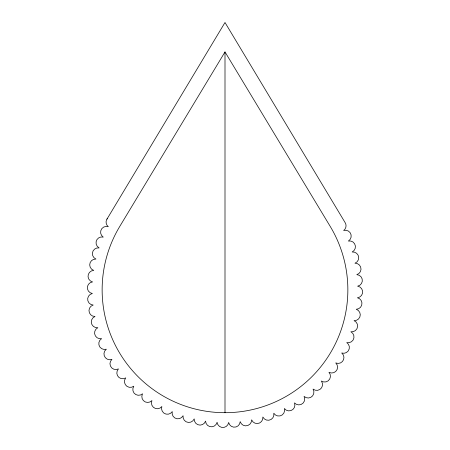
<?xml version="1.0" encoding="UTF-8"?>
<svg xmlns="http://www.w3.org/2000/svg" width="450" height="450" viewBox="0 0 450 450"><rect width="100%" height="100%" fill="white"/><g stroke="black" fill="none" stroke-linecap="round" stroke-linejoin="round"><path stroke-width="0.67" d="M107.004 219.071L225 22.5L345.037 222.474A5.833 5.833 0 0 1 343.671 230.473A5.833 5.833 0 0 1 348.396 241.042A5.833 5.833 0 0 1 352.176 251.983A5.833 5.833 0 0 1 354.994 263.211A5.833 5.833 0 0 1 356.822 274.641A5.833 5.833 0 0 1 357.643 286.189A5.833 5.833 0 0 1 357.457 297.765A5.833 5.833 0 0 1 356.265 309.279A5.833 5.833 0 0 1 354.071 320.642A5.833 5.833 0 0 1 350.893 331.774A5.833 5.833 0 0 1 346.759 342.591A5.833 5.833 0 0 1 341.702 352.997A5.833 5.833 0 0 1 335.751 362.931A5.833 5.833 0 0 1 328.961 372.302A5.833 5.833 0 0 1 321.379 381.049A5.833 5.833 0 0 1 313.059 389.104A5.833 5.833 0 0 1 304.076 396.399A5.833 5.833 0 0 1 294.486 402.891A5.833 5.833 0 0 1 284.372 408.516A5.833 5.833 0 0 1 273.803 413.235A5.833 5.833 0 0 1 262.862 417.021A5.833 5.833 0 0 1 251.634 419.839A5.833 5.833 0 0 1 240.204 421.661A5.833 5.833 0 0 1 228.656 422.488A5.833 5.833 0 0 1 217.08 422.303A5.833 5.833 0 0 1 205.566 421.104A5.833 5.833 0 0 1 194.203 418.911A5.833 5.833 0 0 1 183.071 415.738A5.833 5.833 0 0 1 172.254 411.604A5.833 5.833 0 0 1 161.843 406.541A5.833 5.833 0 0 1 151.914 400.596A5.833 5.833 0 0 1 142.537 393.806A5.833 5.833 0 0 1 133.791 386.224A5.833 5.833 0 0 1 125.741 377.904A5.833 5.833 0 0 1 118.44 368.921A5.833 5.833 0 0 1 111.954 359.331A5.833 5.833 0 0 1 106.329 349.217A5.833 5.833 0 0 1 101.604 338.647A5.833 5.833 0 0 1 97.824 327.707A5.833 5.833 0 0 1 95.006 316.479A5.833 5.833 0 0 1 93.178 305.049A5.833 5.833 0 0 1 92.357 293.501A5.833 5.833 0 0 1 92.543 281.925A5.833 5.833 0 0 1 93.735 270.411A5.833 5.833 0 0 1 95.929 259.043A5.833 5.833 0 0 1 99.107 247.911A5.833 5.833 0 0 1 103.241 237.099A5.833 5.833 0 0 1 108.298 226.688A5.833 5.833 0 0 1 107.471 218.301M225 51.936L119.801 226.367A122.856 122.856 0 0 0 145.423 383.445A122.856 122.856 0 0 0 304.577 383.445A122.856 122.856 0 0 0 330.188 226.367L225 51.936L225 412.701"/></g></svg>
